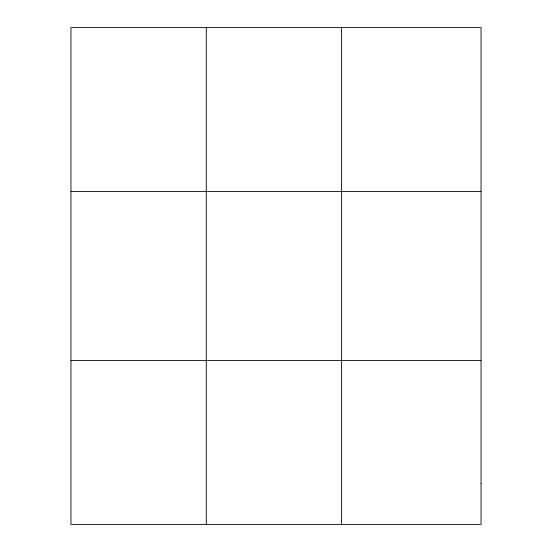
<?xml version="1.0" encoding="UTF-8"?>
<svg xmlns="http://www.w3.org/2000/svg" width="552" height="552" viewBox="0 0 552 552"><rect width="100%" height="100%" fill="white"/><g stroke="black" fill="none" stroke-linecap="round" stroke-linejoin="round"><path stroke-width="0.83" d="M206.289 524.4L206.289 27.6M341.605 524.4L341.605 27.6M70.973 191.544L481.027 191.544M70.973 360.456L481.027 360.456M481.027 483.414L481.027 524.4L70.973 524.4L70.973 27.6L481.027 27.6L481.027 483.414"/></g></svg>
